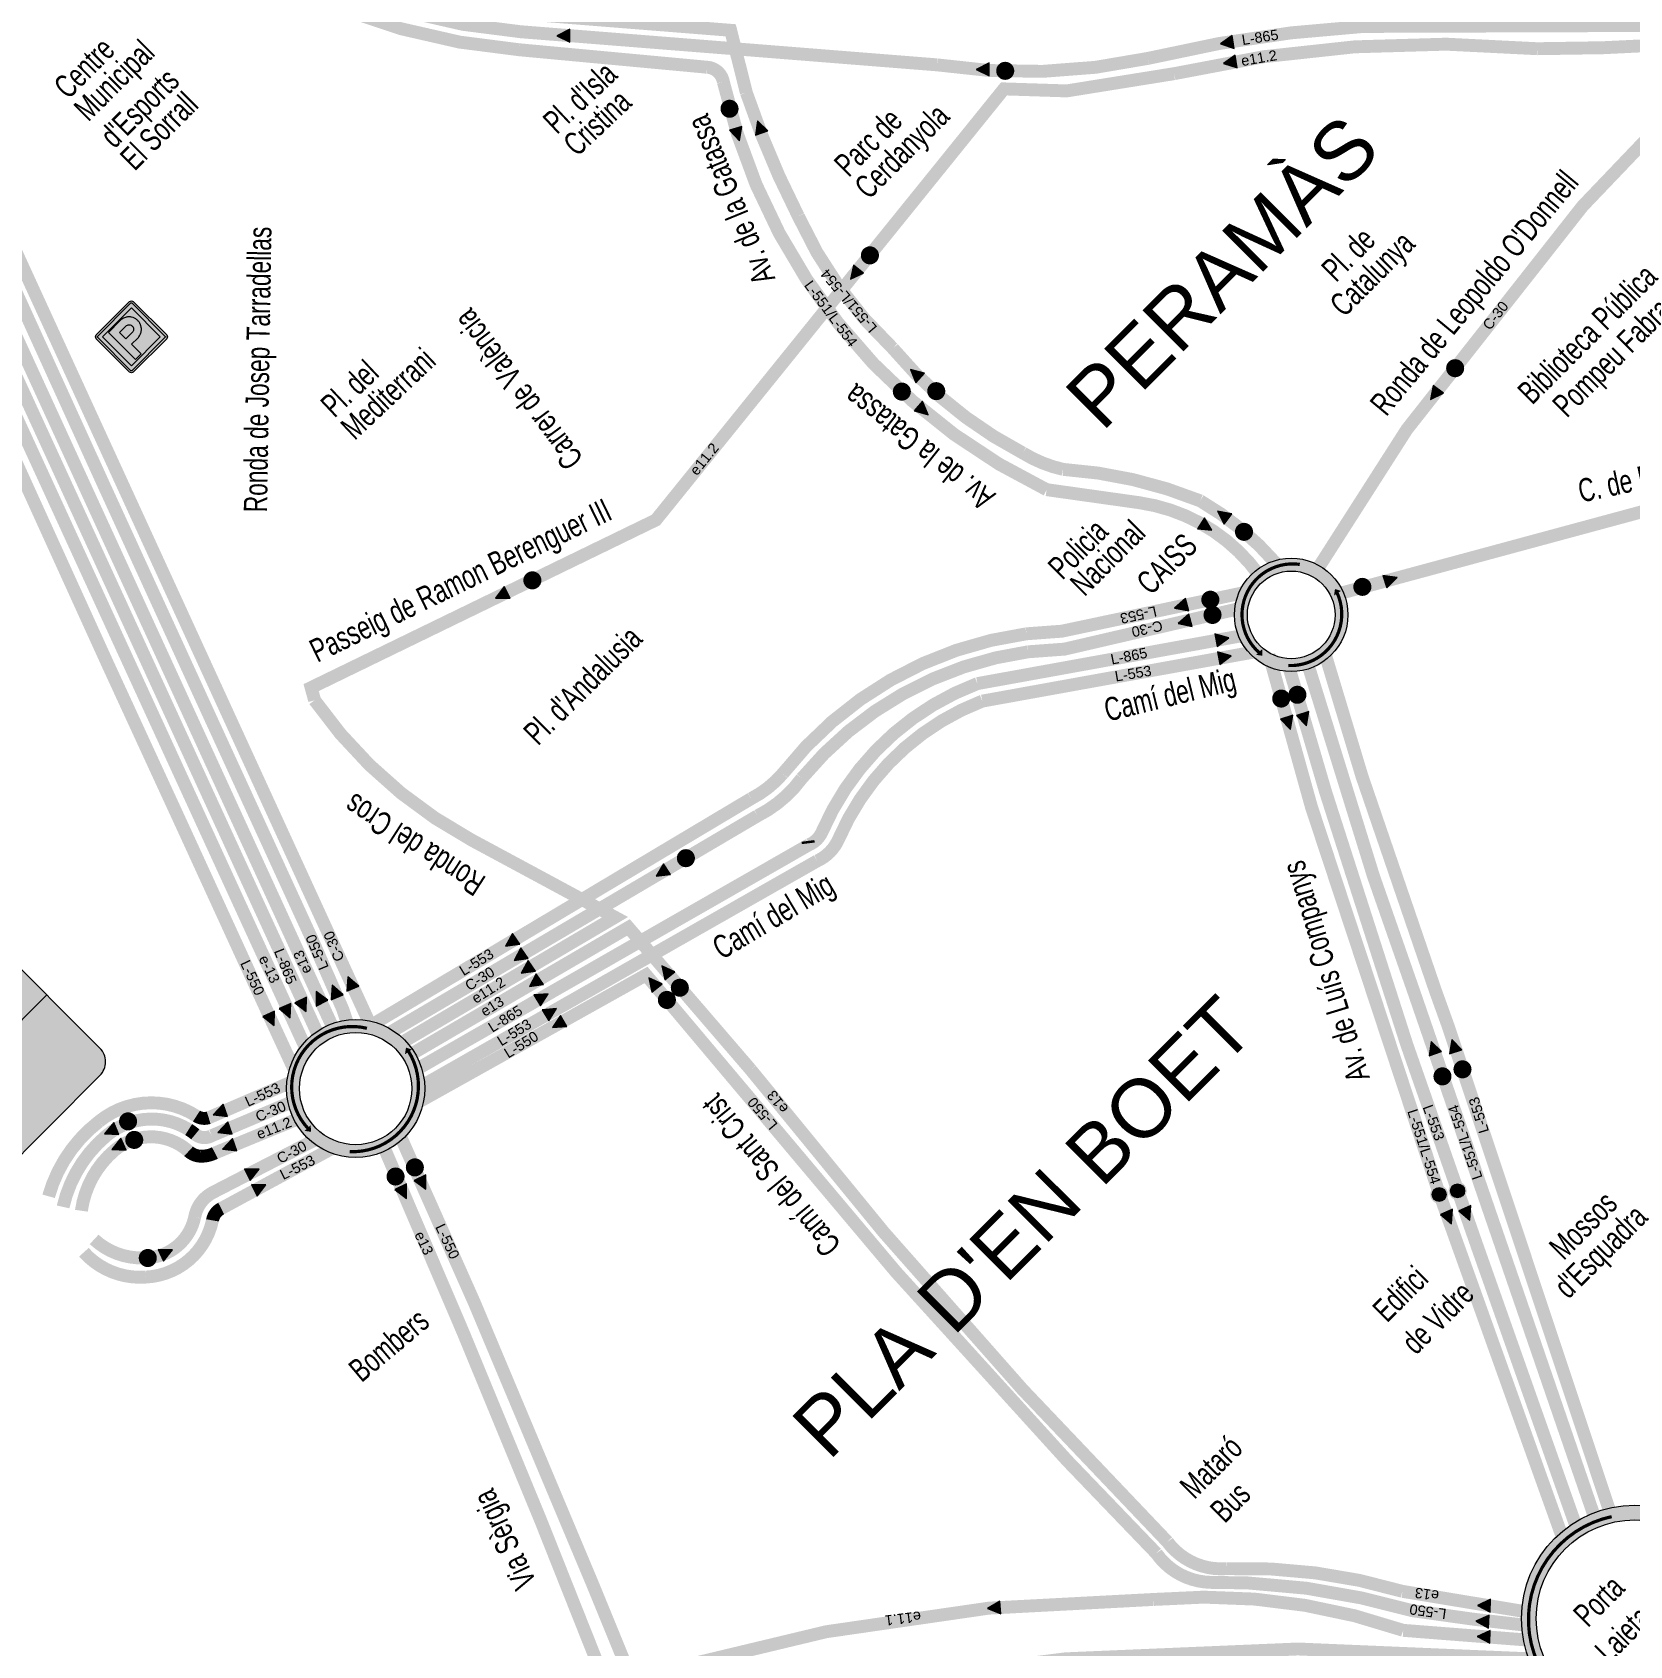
# Model space of a CAD drawing. Extents: x 449796 to 456316, y 4596501 to 4602531.
# Drawn here: x 451654 to 452891, y 4597873 to 4599122 of the extents above; entities that cross this region are included whole.
import ezdxf

# ---------------------------------------------------------------- set-up
doc = ezdxf.new("R2010")
doc.units = 0
doc.linetypes.add('TRAZOSX2', pattern=[38.099999999999994, 25.4, -12.7])
doc.layers.get('0').update_dxf_attribs({"linetype": 'CONTINUOUS', "lineweight": 0})
for name, color, linetype, lineweight in [('CAPA_ROTONDES', 250, 'CONTINUOUS', 0), ('DIRECCIONS-PARADES', 7, 'CONTINUOUS', 0), ('L-550', 33, 'CONTINUOUS', 0), ('L-551', 33, 'CONTINUOUS', 0), ('L-553', 132, 'CONTINUOUS', 0), ('L-APARCAMENTGRATUIT', 7, 'CONTINUOUS', 0), ('L-C30', 14, 'CONTINUOUS', 0), ('L-C5', 205, 'CONTINUOUS', 0), ('L-e11.1', 210, 'CONTINUOUS', 0), ('L-e11.2', 201, 'CONTINUOUS', 0), ('L-e13', 40, 'CONTINUOUS', 0), ('L-N80', 160, 'CONTINUOUS', 0), ('L-N82', 82, 'CONTINUOUS', 0)]:
    doc.layers.add(name, color=color, linetype=linetype, lineweight=lineweight)
doc.styles.add('ARAIALN', font='arial.ttf', dxfattribs={"width": 0.8, "height": 18})
doc.styles.add('ARIAL', font='arial.ttf')

# ---------------------------------------------------------------- blocks, each defined once
blk = doc.blocks.new('PGRATIS')
at = {"layer": 'L-APARCAMENTGRATUIT', "linetype": 'TRAZOSX2'}
h = blk.add_hatch(color=150, dxfattribs=at)
edge = h.paths.add_edge_path()
edge.add_line((-0.00648022722452879, 0.6999097159132361), (-0.00648022722452879, 37.23330255271867))
edge.add_arc((2.023152708541602, 37.23330255225301), 2.029632935766131, 89.99999998685462, 179.9999999868546, ccw=False)
edge.add_line((2.023152709007263, 39.26293548801914), (38.55654554534703, 39.2629354884848))
edge.add_arc((38.55654554534702, 37.23330255318432), 2.029632935300484, 3.979039320256561e-13, 89.9999999999996, ccw=False)
edge.add_line((40.5861784806475, 37.23330255318433), (40.5861784806475, 0.6999097163788974))
edge.add_arc((38.55654554441571, 0.6999097168445585), 2.029632936231792, 269.99999998685456, 359.99999998685456, ccw=False)
edge.add_line((38.55654554395005, -1.329723219387233), (2.023152708075941, -1.329723219387233))
edge.add_arc((2.023152708075941, 0.6999097159132359), 2.029632935300469, 180, 270, ccw=False)
edge = h.paths.add_edge_path(flags=16)
edge.add_line((1.493519772775471, 0.6999097154475749), (1.493519772775471, 37.23330255225301))
edge.add_arc((2.023152708360548, 37.23330255289972), 0.5296329355850764, 89.9999999300382, 180.0000000699617, ccw=False)
edge.add_line((2.023152709007263, 37.7629354884848), (38.55654554488137, 37.76293548801914))
edge.add_arc((38.55654554556804, 37.23330255293967), 0.5296329350794693, 7.684280944886268e-08, 90.00000007428321, ccw=False)
edge.add_line((39.0861784806475, 37.23330255364999), (39.0861784806475, 0.6999097168445587))
edge.add_arc((38.55654554506243, 0.6999097161978434), 0.5296329355850773, -90.00000006996169, 6.996179990892415e-08, ccw=False)
edge.add_line((38.55654554441571, 0.1702767806127667), (2.023152708075941, 0.170276781078428))
edge.add_arc((2.023152707622109, 0.6999097159250651), 0.5296329348466371, 180.000000051655, 270.00000004909566, ccw=False)
at = {"layer": 'L-APARCAMENTGRATUIT', "true_color": 0xffffff}
h = blk.add_hatch(color=7, dxfattribs=at)
h.paths.add_polyline_path([(2.120233344845474, 37.834672014229, 0.414213562315829), (1.590600409079343, 37.30503907753155), (1.590600409079343, 0.7716462416574359, 0.4142135626175279), (2.120233343914151, 0.2420133058913052), (38.65362618211657, 0.2420133058913052, 0.414213562315829), (39.18325911695138, 0.7716462416574359), (39.18325911695138, 37.30503907753155, 0.4142135623600117), (38.65362618165091, 37.83467201283202)])
h.paths.add_polyline_path([(36.18325911602005, 34.83467201329768), (36.18325911741704, 3.242013305425644), (4.590600406285375, 3.242013305891305), (4.590600410010666, 34.834672014229)], flags=16)
at = {"layer": 'L-APARCAMENTGRATUIT', "linetype": 'TRAZOSX2'}
blk.add_hatch(color=150, dxfattribs=at).paths.add_polyline_path([(4.493519770447165, 3.170276780147105), (4.493519773706794, 34.76293548941612), (36.08617847971618, 34.76293548801914), (36.0861784806475, 3.170276780612767)])
at = {"layer": 'L-APARCAMENTGRATUIT', "true_color": 0xffffff}
h = blk.add_hatch(color=7, dxfattribs=at)
edge = h.paths.add_edge_path(flags=16)
edge.add_arc((23.09303511214249, 24.44821724837153), 3.495478944709013, 30.710598151135173, 49.30006166330969, ccw=False)
edge.add_arc((23.09303511674155, 24.44821724390543), 3.49547894303579, 5.592498005211894, 30.710598252573618, ccw=False)
edge.add_arc((23.09303512053186, 24.44821722492906), 3.495478941112812, 3.107550128333969e-07, 5.592498320834977, ccw=False)
edge.add_arc((23.09303511356138, 24.44821725173965), 3.495478948083296, 351.10503339660204, 359.99999987129206, ccw=False)
edge.add_arc((23.09303511606078, 24.44821724297269), 3.495478944258375, 330.2083980795689, 351.10503353224175, ccw=False)
edge.add_arc((23.09303511815585, 24.44821724174538), 3.495478941830409, 308.73550935464465, 330.20839807996526, ccw=False)
edge.add_arc((23.09303511647202, 24.44821724966711), 3.495478949063315, 299.62277495181564, 308.7355092949245, ccw=False)
edge.add_arc((23.09303511437025, 24.44821724468008), 3.495478945766976, 279.67049054077825, 299.6227750221691, ccw=False)
edge.add_arc((23.09303511528511, 24.44821724241064), 3.495478943376106, 270.00000000942987, 279.67049053224423, ccw=False)
edge.add_line((23.0930351158604, 20.95273829903454), (16.21483461372554, 20.9527382995002))
edge.add_line((16.21483461372554, 20.9527382995002), (16.21483461325988, 27.94369618874043))
edge.add_line((16.21483461325988, 27.94369618874043), (23.09303511725739, 27.94369618827477))
edge.add_arc((23.09303511350848, 24.44821724740651), 3.49547894086826, 64.20136734637828, 89.99999993855022, ccw=False)
edge.add_arc((23.0930351231155, 24.4482172361686), 3.495478946805014, 49.300061930104675, 64.20136756832312, ccw=False)
edge = h.paths.add_edge_path()
edge.add_arc((23.09303511710722, 24.4482172463244), 9.584377751537152, 307.6794013689263, 313.641969540805)
edge.add_arc((23.09303511963954, 24.4482172407661), 9.584377745767114, 313.641969552782, 322.5504112076269)
edge.add_arc((23.09303512333605, 24.44821724055997), 9.584377742707161, 322.5504111951682, 329.7964194890153)
edge.add_arc((23.09303510460025, 24.44821725243964), 9.584377764875805, 329.7964194839851, 335.1070477465663)
edge.add_arc((23.09303512106849, 24.4482172361738), 9.584377743090847, 335.1070477933312, 339.2583468625966)
edge.add_arc((23.09303510996524, 24.44821724656608), 9.584377757154936, 339.2583468280049, 348.2268578320071)
edge.add_arc((23.09303511895576, 24.44821724307175), 9.584377747640575, 348.2268578414908, 353.6510211696458)
edge.add_arc((23.09303512829963, 24.44821723429826), 9.58437773738381, 353.6510212155954, 360.0000000517573)
edge.add_arc((23.09303511013315, 24.44821725958996), 9.584377755550285, 359.9999999005625, 365.6672539570627)
edge.add_arc((23.09303511845348, 24.44821723264636), 9.584377749931338, 5.667254122257053, 12.19323909610249)
edge.add_arc((23.09303510508656, 24.4482172519401), 9.58437775892169, 12.1932389664884, 19.52774573529018)
edge.add_arc((23.09303512145656, 24.44821724063564), 9.584377747271958, 19.52774583169268, 32.6836364919744)
edge.add_arc((23.09303511038049, 24.44821724460394), 9.584377754451419, 32.68363643625275, 38.02982570756965)
edge.add_arc((23.09303511883956, 24.44821724655113), 9.584377746588684, 38.02982572955453, 48.46556827001252)
edge.add_arc((23.09303511290946, 24.44821724248799), 9.584377753562247, 48.46556825958163, 55.56246218280755)
edge.add_arc((23.09303511529354, 24.44821725105571), 9.584377745147865, 55.56246216559763, 61.6545773764408)
edge.add_arc((23.09303512099978, 24.44821723883688), 9.584377753192435, 61.65457744114354, 71.82929010905487)
edge.add_arc((23.09303511762981, 24.44821724213802), 9.584377751106835, 71.82929008375953, 90.00000001057757)
edge.add_line((23.0930351158604, 34.03259499324486), (10.12593580735847, 34.03259499464184))
edge.add_line((10.12593580735847, 34.03259499464184), (10.12593580782413, 4.445057092234492))
edge.add_line((10.12593580782413, 4.445057092234492), (16.21483461279422, 4.44505709130317))
edge.add_line((16.21483461279422, 4.44505709130317), (16.2148346141912, 14.86383949453011))
edge.add_line((16.2148346141912, 14.86383949453011), (23.09303511679173, 14.86383949406445))
edge.add_arc((23.09303511878978, 24.44821724343735), 9.584377749372901, 269.9999999880555, 286.2427577319236)
edge.add_arc((23.09303510810085, 24.44821724601485), 9.584377754837298, 286.2427577889621, 293.5077133716164)
edge.add_arc((23.093035129205, 24.44821723513819), 9.584377736445466, 293.5077132818607, 301.4631848411248)
edge.add_arc((23.09303510468902, 24.44821725192354), 9.584377763559093, 301.4631849137604, 307.6794014072207)
at = {"layer": 'L-APARCAMENTGRATUIT', "color": 0}
for points in [[(-0.00648022722452879, 0.6999097159132361), (-0.00648022722452879, 37.23330255271867, -0.4142135623730951), (2.023152709007263, 39.26293548801914), (38.55654554534703, 39.2629354884848, -0.4142135623730914), (40.5861784806475, 37.23330255318433), (40.5861784806475, 0.6999097163788974, -0.4142135623730951), (38.55654554395005, -1.329723219387233), (2.023152708075941, -1.329723219387233, -0.4142135623730951)], [(1.493519772775471, 0.6999097154475749), (1.493519772775471, 37.23330255225301, -0.4142135630883774), (2.023152709007263, 37.7629354884848), (38.55654554488137, 37.76293548801914, -0.4142135623600119), (39.0861784806475, 37.23330255364999), (39.0861784806475, 0.6999097168445587, -0.4142135630883774), (38.55654554441571, 0.1702767806127667), (2.023152708075941, 0.170276781078428, -0.4142135623600119)], [(28.95141456415877, 16.86272536125034, 0.02602248311145887), (29.70769169135019, 17.5123239881359, 0.03888999791041988), (30.70196379814297, 18.62031014310196, 0.03162721462831902), (31.37627000175416, 19.62656641704962, 0.02317613535370475), (31.7869838969782, 20.41392034525052, 0.01811544050142973), (32.05621879687533, 21.05386381968856, 0.03915249898412983), (32.47578765684739, 22.49264785740525, 0.02367179735328028), (32.61862983461469, 23.38833889039233, 0.02770973505865705), (32.67741286568344, 24.44821724295616, 0.02473310215467502), (32.63056606892496, 25.39468446513638, 0.02848267975050407), (32.4611972020939, 26.472528480459, 0.03201375306681049), (32.12611689744517, 27.6519229747355, 0.05746653618032754), (31.15987078892067, 29.62378089269623, 0.02333138342901755), (30.64255515811965, 30.3528801468201, 0.04556601323169925), (29.4481485793367, 31.62267399905249, 0.03097594293896027), (28.51307225367054, 32.35286741284654, 0.02658812985745408), (27.6435642526485, 32.88343991152942, 0.04442474951268622), (26.08191607380286, 33.55463736783713, 0.07945122712176132), (23.0930351158604, 34.03259499324486), (10.12593580735847, 34.03259499464184), (10.12593580782413, 4.445057092234492), (16.21483461279422, 4.44505709130317), (16.2148346141912, 14.86383949453011), (23.09303511679173, 14.86383949406445, 0.07099130104744687), (25.77385899284855, 15.24639784730971, 0.03170997068474567), (26.91598004801199, 15.65928164869547, 0.03472624190241036), (28.09560680668801, 16.27297575818375, 0.02713001450662415)], [(25.37242850055918, 27.0982623109594, -0.0812901872598679), (26.09830047097057, 26.23336519068107, -0.1100393314031237), (26.5718761687167, 24.78886071778834, -0.02440672045392688), (26.58851406164467, 24.44821724388748, -0.0388311125539456), (26.54647552035749, 23.90773373376578, -0.09143228955566976), (26.12654557731003, 22.71149984188378, -0.09396827701254386), (25.28024791553617, 21.72159420000389, -0.03978277228238483), (24.82080649258569, 21.40960257267579, -0.08727887551351807), (23.68021155148745, 21.00240864697844, -0.0422205352493504), (23.0930351158604, 20.95273829903454), (16.21483461372554, 20.9527382995002), (16.21483461325988, 27.94369618874043), (23.09303511725739, 27.94369618827477, -0.1130456603012297), (24.61430115206167, 27.59529885835946, -0.06511098961746435)]]:
    blk.add_lwpolyline(points, format="xyb", close=True, dxfattribs=at)
blk.add_lwpolyline([(4.493519770447165, 3.170276780147105), (4.493519773706794, 34.76293548941612), (36.08617847971618, 34.76293548801914), (36.0861784806475, 3.170276780612767)], close=True, dxfattribs=at)
blk = doc.blocks.new('PARADA')
h = blk.add_hatch(color=7)
edge = h.paths.add_edge_path(flags=17)
edge.add_arc((-2.132824391773164, -1.323378832770869), 2.160570378535688, 0, 360)
edge = h.paths.add_edge_path()
edge.add_arc((-2.132824391773164, -1.323378832770869), 3.240855567803532, 0, 360)
blk.add_hatch(color=0).paths.add_polyline_path([(-0.3602577005652426, 0.4557032827148509, 1), (-3.895791606497979, -3.079830623217887, 1)])
at = {"color": 0}
blk.add_circle((-2.128024653531611, -1.312063670251518), 2.5, dxfattribs=at)
blk = doc.blocks.new('DIRECCIO')
at = {"layer": 'DIRECCIONS-PARADES', "linetype": 'TRAZOSX2', "extrusion": (-1.222571446028071e-16, 7.056756462613449e-18, -1)}
blk.add_hatch(color=0, dxfattribs=at).paths.add_polyline_path([(-0.576246926560998, 9.983383170794696), (-4.656612607067292e-10, 2.328306365148768e-09), (9.69525970425457, 5.567938512656838)])
at = {"layer": 'DIRECCIONS-PARADES', "color": 0, "linetype": 'TRAZOSX2', "extrusion": (-1.222571446028071e-16, 7.056756462613449e-18, -1)}
for p, q in [((0.576246926560998, 9.983383170794696), (-9.695259704254568, 5.567938512656838)), ((-9.695259704254568, 5.567938512656838), (4.656612873077393e-10, 2.328306436538696e-09))]:
    blk.add_line(p, q, dxfattribs=at)
at = {"layer": 'DIRECCIONS-PARADES', "linetype": 'TRAZOSX2', "extrusion": (-1.222571446028071e-16, 7.056756462613449e-18, -1)}
blk.add_line((4.656612873077393e-10, 2.328306436538696e-09), (0.576246926560998, 9.983383170794696), dxfattribs=at)

msp = doc.modelspace()

# ---------------------------------------------------------------- hatches: boundary and pattern name
h = msp.add_hatch(color=256)
h.paths.add_polyline_path([(452672.928893455, 4598670.758488293, 1), (452585.0917869938, 4598670.758488293, 0.3921913063069994), (452625.6858305057, 4598626.965943802), (452653.6238883861, 4598634.385248614, 0.248929601990123)])
h.paths.add_polyline_path([(452595.0917869938, 4598670.758488293, -1), (452662.928893455, 4598670.758488293, -1)], flags=17)
at = {"layer": 'CAPA_ROTONDES'}
h = msp.add_hatch(color=256, dxfattribs=at)
h.paths.add_polyline_path([(452672.928893455, 4598670.758488293, 1), (452585.0917869938, 4598670.758488293, 1)])
h.paths.add_polyline_path([(452595.0917869938, 4598670.758488293, -1), (452662.928893455, 4598670.758488293, -1)], flags=16)
h.paths.add_polyline_path([(452592.529713373, 4598689.002541685), (452625.694463441, 4598719.064602008), (452616.10018887, 4598729.649096711), (452582.9354388019, 4598699.587036388)], flags=9)
at = {"layer": 'CAPA_ROTONDES', "linetype": 'TRAZOSX2', "true_color": 0xffffff}
for points in [[(452662.1780001991, 4598685.75131617), (452665.1055395014, 4598687.593210314, 0.0003163895837371341), (452665.0569578889, 4598687.670318499), (452667.5469532737, 4598689.34361554), (452662.9205548889, 4598690.793600827)], [(452606.6005117875, 4598644.22877655), (452604.0021962291, 4598641.945836195, 0.0003163895837371341), (452604.0623936541, 4598641.877410211), (452601.8693398107, 4598639.830335507), (452606.6671629897, 4598639.132544643)], [(451942.8659604962, 4598330.642262612), (451945.7934997985, 4598332.484156757, 0.0003163895837371341), (451945.744918186, 4598332.561264941), (451948.2349135708, 4598334.234561983), (451943.608515186, 4598335.68454727)], [(451869.9221712032, 4598275.648832244), (451867.3238556448, 4598273.365891889, 0.0003163895837371341), (451867.3840530699, 4598273.297465905), (451865.1909992264, 4598271.250391201), (451869.9888224055, 4598270.552600337)]]:
    msp.add_hatch(color=7, dxfattribs=at).paths.add_polyline_path(points)
at = {"layer": 'CAPA_ROTONDES'}
h = msp.add_hatch(color=256, dxfattribs=at)
h.paths.add_polyline_path([(451942.4538732509, 4598341.786457958, 1), (451866.8507903705, 4598266.183375077, 1)])
h.paths.add_polyline_path([(451935.3828054389, 4598334.715390146, -1), (451873.9218581824, 4598273.254442889, -1)], flags=16)
h = msp.add_hatch(color=256, dxfattribs=at)
h.paths.add_polyline_path([(452957.0927409076, 4597955.699843294, 1), (452832.9647431166, 4597831.571845503, 1)])
h.paths.add_polyline_path([(452949.0201624713, 4597947.627264858, -1), (452841.0373215524, 4597839.644423939, -1)], flags=16)
at = {"layer": 'L-N80'}
msp.add_hatch(color=250, dxfattribs=at).paths.add_polyline_path([(451356.1670068435, 4598170.552400216), (451407.8943120419, 4598118.825094915), (451665.5420755877, 4598376.472858462), (451624.4213721046, 4598417.593561988, 0.4142135625019542), (451603.2081686644, 4598417.593561995)])
at = {"layer": 'L-N82'}
msp.add_hatch(color=250, dxfattribs=at).paths.add_polyline_path([(451407.8943120419, 4598118.825094915), (451459.6216171575, 4598067.097789697), (451706.6627790138, 4598314.138951557, 0.4142135622178612), (451706.6627790193, 4598335.352154987), (451665.5420755877, 4598376.472858462)])

# ---------------------------------------------------------------- linework, layer by layer
for p, q in [((451624.421372099, 4598417.593561993), (451706.6627790105, 4598335.352154995)), ((451410.5979214878, 4598018.074094027), (451706.6627790137, 4598314.138951557))]:
    msp.add_line(p, q)
at = {"color": 254}
msp.add_line((451348.2640146484, 4598059.194797521), (451665.5420756132, 4598376.472858487), dxfattribs=at)
for centre, radius in [((452629.0103402244, 4598670.758488293), 43.91855323058481), ((452629.0103402244, 4598670.758488293), 33.91855323058481), ((451904.6523318109, 4598303.984916518), 53.45945258324615), ((451904.6523318109, 4598303.984916518), 43.45945258324615), ((452895.0287420119, 4597893.635844398), 87.77174897322558), ((452895.0287420119, 4597893.635844398), 76.35539906567313)]:
    msp.add_circle(centre, radius)
msp.add_arc((451696.056177296, 4598324.745553275), 15, 314.9999999999591, 45.00000001763497)
at = {"layer": 'CAPA_ROTONDES', "color": 7, "true_color": 0xffffff, "const_width": 2.5}
for points in [[(452604.4593147086, 4598641.27306903, -0.7473741970839217), (452635.660475719, 4598709.877219416, -1.50760659226491)], [(452626.7508002257, 4598631.52727731, 0.5617902490605028), (452664.454151764, 4598688.030332496, -1.50760659226491)], [(451867.9994757026, 4598272.86862014, -0.7508477880382014), (451913.4016545929, 4598350.644957855, -1.50760659226491)], [(451900.097374368, 4598255.172784132, 0.6049355819692277), (451945.4995532583, 4598332.949121847, -1.50760659226491)], [(452819.8209730217, 4597859.615399477, -0.4773600447989979), (452877.1321613877, 4597972.56650133, -1.50760659226491)]]:
    msp.add_lwpolyline(points, format="xyb", dxfattribs=at)
at = {"layer": 'L-550', "const_width": 10}
for points in [[(451898.5785085657, 4598353.669986678), (451894.6600130061, 4598365.429063329), (451869.9108558272, 4598421.761332892), (451780.5944934788, 4598616.368287233), (451709.9575701228, 4598770.618799022), (451625.929082389, 4598955.169508216), (451585.7473458278, 4599043.476561136), (451534.9002245695, 4599157.397827606), (451512.1762401846, 4599210.542909779), (451486.6242520071, 4599280.191104068), (451474.4875233269, 4599317.251795107), (451444.3911406316, 4599434.630464791), (451422.6026322765, 4599533.368968507), (451398.1435713437, 4599614.377645497), (451371.1285417408, 4599665.843085462), (451318.4899277273, 4599747.417944474), (451300.095215484, 4599776.142604373), (451282.5705765872, 4599797.233471836)], [(451232.1774882288, 4599753.107351962), (451268.4000074624, 4599707.608412318), (451324.9492927014, 4599624.463249095), (451357.0633984623, 4599553.738457753), (451366.9652080592, 4599521.29888268), (451400.54314937, 4599368.773573002), (451430.5733070294, 4599263.140083469), (451473.791020853, 4599154.589056755), (451586.6676233958, 4598906.194544314), (451639.749314503, 4598793.163395504), (451712.1301757109, 4598633.887807075), (451773.3226714795, 4598501.019739199), (451838.4224875793, 4598358.901252903), (451858.6855098302, 4598315.113268793)], [(451939.0264706532, 4598267.67283669), (451996.7728511868, 4598137.777227098), (452088.5109285263, 4597919.339606469), (452143.5376691446, 4597784.896138981), (452195.8833130184, 4597796.174004015), (452399.1672985419, 4597827.231470978), (452492.2138195676, 4597836.758810246), (452615.5658446266, 4597838.756271479), (452717.0828951469, 4597840.500109481), (452836.7712290459, 4597835.891382831)]]:
    msp.add_lwpolyline(points, dxfattribs=at)
msp.add_lwpolyline([(452811.6027934416, 4597888.357977948), (452771.0610012624, 4597893.010154339), (452722.9862431828, 4597899.716003366), (452683.5637566457, 4597909.571891782), (452640.8228638987, 4597917.125765131), (452595.116180761, 4597921.250552768), (452567.0003102177, 4597921.653136139, -0.2415239360627808), (452524.5494213174, 4597944.202701528), (452455.5337346122, 4598015.984903065), (452323.0129954314, 4598161.993862659), (452129.4747204825, 4598391.978778726), (451952.2590489353, 4598292.946095042)], format="xyb", dxfattribs=at)
at = {"layer": 'L-551'}
for points in [[(452617.0265917818, 4598710.893034531, 10, 10, 0.08318141118776197), (452558.5722216796, 4598759.068529762, 10, 10, 0.08041939561646996), (452452.3334789877, 4598783.436554179, 10, 10, -0.08255314001553904), (452421.2827266888, 4598796.078321829, 10, 10, -0.0996239306915194), (452320.5383508077, 4598877.139619375, 10, 10, -0.09767752917831915), (452247.3883109572, 4598979.433851318, 10, 10, -0.03786692036375301), (452207.1785891147, 4599075.044801179, 10, 10, 0), (452194.9844117993, 4599123.386128818, 10, 10, 0), (452033.4311297601, 4599136.243381871, 10, 10, -0.1449783321793651), (451793.6193789274, 4599228.522796712, 10, 10, 0), (451560.3653393296, 4599481.193631393, 10, 10, -0.2192599792989929), (451514.5692866579, 4599622.325190231, 10, 10, 0.1869314294347186), (451468.6377986183, 4599841.46389416, 10, 10, 0.1015765119962542), (451359.7926602443, 4599947.428818441, 0, 0, 0)], [(451342.3113543907, 4599925.649282118, 10, 10, -0.09432348671565027), (451445.652822606, 4599826.215903089, 10, 10, -0.1849456821409365), (451486.801412437, 4599625.935268003, 10, 10, 0.2196662351480999), (451539.7916311289, 4599462.200934616, 10, 10, 0), (451774.6399684073, 4599207.803087933, 10, 10, 0.1462654744814959), (452031.2107197775, 4599108.33156037, 10, 10, 0), (452176.2718409935, 4599094.84382427, 10, 10, -0.3559097069760314), (452189.3870465301, 4599083.295191141, 10, 10, 0.2300154729860353), (452439.6269192318, 4598767.729023639, 10, 10, 0), (452511.353802789, 4598757.625546174, 10, 10, -0.2046608586299904), (452604.4763486283, 4598701.11343722, 0, 0, 0)], [(451342.3113543902, 4599925.649282118, 10, 10, -0.09432348671565027), (451445.6528226056, 4599826.215903089, 10, 10, -0.1849456821409365), (451486.8014124365, 4599625.935268003, 10, 10, 0.2196662351480999), (451539.7916311284, 4599462.200934616, 10, 10, 0), (451774.6399684068, 4599207.803087933, 10, 10, 0.1462654744814959), (452031.210719777, 4599108.33156037, 10, 10, 0), (452176.2718409931, 4599094.84382427, 10, 10, -0.3559097069760314), (452189.3870465297, 4599083.295191141, 10, 10, 0.2300154729860353), (452439.6269192314, 4598767.729023639, 10, 10, 0), (452511.3538027885, 4598757.625546174, 10, 10, -0.2046608586299904), (452604.4763486278, 4598701.11343722, 0, 0, 0)]]:
    msp.add_lwpolyline(points, format="xyseb", dxfattribs=at)
at = {"layer": 'L-551', "const_width": 10}
for points in [[(452611.8589999999, 4598639.767999999), (452644.6723358775, 4598522.062165034), (452742.0330976504, 4598227.356725518), (452839.0780655427, 4597956.326653725)], [(452864.320015359, 4597970.928839501), (452724.7692670757, 4598376.632710509), (452692.6766241919, 4598468.544841308), (452641.7368462051, 4598633.026295935)]]:
    msp.add_lwpolyline(points, dxfattribs=at)
at = {"layer": 'L-553', "const_width": 10}
for points in [[(452594.6376295865, 4598688.464222244), (452451.4078242405, 4598658.13731889), (452423.9562909836, 4598656.109598905, 0.1957040271987216), (452235.237797275, 4598547.721252819, -0.09742339348642506), (452210.7319864976, 4598528.428389629), (451914.5765288279, 4598351.744375472)], [(452600.5158772268, 4598642.070569633), (452389.7828979355, 4598603.996115296, 0.2019999455466774), (452278.6162709752, 4598497.2153089, -0.1840583467596496), (452261.9962064329, 4598480.266539371), (451955.0996127133, 4598305.642905505)], [(451857.0415628497, 4598309.995119565), (451790.8625230885, 4598281.440402604, -0.2267667773867462), (451781.394769636, 4598282.702525415, 0.3260153188096956), (451705.8353566997, 4598278.421661988, 0.3042182816319462)], [(451889.091788284, 4598259.111870389), (451800.5727077633, 4598211.13388721, 0.2333065932094755), (451793.7947042224, 4598201.964811714, -0.3424950709319818), (451741.9510856469, 4598158.022449713, -0.3625154885249343)]]:
    msp.add_lwpolyline(points, format="xyb", dxfattribs=at)
for points in [[(452875.6858219535, 4597976.658555602), (452750.900337935, 4598351.303742878), (452740.7578662434, 4598379.525824742), (452683.7825198858, 4598545.861013394), (452655.5280188185, 4598639.602063019)], [(452626.7977152164, 4598631.880920366), (452655.7142628415, 4598533.468278704), (452718.4610056346, 4598338.22835225), (452772.7214812653, 4598182.713682313), (452850.2274389735, 4597963.149704344)]]:
    msp.add_lwpolyline(points, dxfattribs=at)
at = {"layer": 'L-553', "linetype": 'TRAZOSX2', "ltscale": 0.4, "const_width": 10}
for points in [[(451705.8353566995, 4598278.421661987, 0.1615637091621873), (451666.9125794678, 4598220.591190273, 3.084235501743195)], [(451741.9510856464, 4598158.022449713, -0.2306481121552826), (451694.2031139799, 4598177.245685443, 43.60415906177761)]]:
    msp.add_lwpolyline(points, format="xyb", dxfattribs=at)
at = {"layer": 'L-C30', "const_width": 10}
for points in [[(451915.9462916455, 4598353.464615154), (451616.1823226719, 4599007.31547411, 0.005154190888475494), (451533.3931906011, 4599194.011133275, -0.04358836475624573), (451492.1038422035, 4599310.521124122, -0.04358836475624573)], [(451857.882895811, 4598294.767232217), (451793.2289790038, 4598267.51965109, -0.3106887148237768), (451780.4991744871, 4598268.554244627, 0.03241115855518181), (451775.3645205009, 4598272.273790036, 0.3245479535523182), (451711.8631717868, 4598267.654661567, 0.3245479535523182)], [(451876.5108791727, 4598266.01443835), (451794.1598340729, 4598223.578767725, 0.2333065932063177), (451780.0162935634, 4598204.445819517, -0.3608227957758988), (451740.4832912882, 4598172.893039055, -0.3745844253625735)]]:
    msp.add_lwpolyline(points, format="xyb", dxfattribs=at)
msp.add_lwpolyline([(452970.7651038293, 4599099.903177749), (452939.9186202262, 4599076.499296623), (452854.6506611402, 4598987.271438787), (452718.5304145974, 4598814.333605326), (452650.2297752195, 4598707.554771798)], dxfattribs=at)
at = {"layer": 'L-C30'}
msp.add_lwpolyline([(452589.9024167189, 4598675.892704008, 10, 10, 0), (452453.5178119908, 4598644.255033311, 10, 10, 0), (452425.3263238643, 4598642.172656223, 10, 10, 0.1881372008959107), (452250.0879563789, 4598544.218919277, 10, 10, -0.1188176222195039), (452215.7602042898, 4598515.141313523, 10, 10, 0), (451927.1402061335, 4598345.043211848, 0, 0, 0)], format="xyseb", dxfattribs=at)
at = {"layer": 'L-C30', "linetype": 'TRAZOSX2', "ltscale": 0.4, "const_width": 10}
for points in [[(451711.8631717868, 4598267.654661567, 0.1644456330701654), (451678.1124047511, 4598212.379056733, 3.084235501743195)], [(451740.4832912884, 4598172.893039055, -0.1980989620739716), (451702.1696313266, 4598187.19152036, -1.208685667361061)]]:
    msp.add_lwpolyline(points, format="xyb", dxfattribs=at)
at = {"layer": 'L-C5', "const_width": 10}
for points in [[(452968.8271875812, 4599127.305398409), (452684.9720491533, 4599126.376729352, 0.04412229280890498), (452517.9019178177, 4599101.605204795, -0.09218191772764975), (452354.6853559013, 4599096.64309671), (452032.320924769, 4599122.28747112, -0.145636363628727), (451784.1357048945, 4599218.156409037), (451550.0784852295, 4599471.697283004, -0.2192599792997278), (451500.6665038328, 4599623.972196518, 0.1849660925524748), (451457.2692634155, 4599834.036865171, 0.09366086211531144), (451351.1157207183, 4599936.618429265, 0.09366086211531144)], [(451876.191095206, 4598344.369718537), (451527.692166787, 4599103.958574703, -0.0636971146262104), (451405.2429628309, 4599474.866040733, 0.104020833531433), (451336.2452764562, 4599662.396509618, -0.005010280815852269), (451257.5754218409, 4599773.478282699, 1.4865788003973)], [(452591.2155696109, 4598654.71477839), (452386.0276166424, 4598617.546206381, 0.2036090268310727), (452265.7741937168, 4598502.790466614, -0.190868845775523), (452255.654845111, 4598492.767910479), (451953.3396621212, 4598319.772522589)]]:
    msp.add_lwpolyline(points, format="xyb", dxfattribs=at)
at = {"layer": 'L-C5'}
msp.add_lwpolyline([(452667.0869051717, 4598687.465061642, 10, 10, 0), (453107.2935577447, 4598806.511264247, 10, 10, 0), (453089.8310211825, 4598896.453410146, 10, 10, 0), (453056.0634891407, 4599090.331463416, 10, 10, 0)], format="xyseb", dxfattribs=at)
at = {"layer": 'L-C5', "const_width": 10}
msp.add_lwpolyline([(452254.8809199748, 4598495.769060176), (452255.1225911045, 4598493.881212712)], dxfattribs=at)
at = {"layer": 'L-e11.1', "const_width": 10}
for points in [[(452813.767924384, 4597876.853018698), (452715.7587885607, 4597884.511186821, 0.105922216081896), (452522.0006061367, 4597908.40956182, 0.06853718841446421), (452145.2724518438, 4597853.793720324, -0.01074063642128536), (451946.1813592671, 4597793.98317397), (451804.0428550716, 4597766.344406)], [(452814.4125307197, 4597862.437171514, 0.08493980988300132), (452098.7446106098, 4597801.684011473), (451820.9539935444, 4597737.388156399)]]:
    msp.add_lwpolyline(points, format="xyb", dxfattribs=at)
at = {"layer": 'L-e11.2', "const_width": 10}
for points in [[(451939.6849114271, 4598339.142205451), (452105.4217005057, 4598436.647626599), (451994.3491726156, 4598496.48586305, -0.1171660224491297), (451872.8990708179, 4598604.610456727), (451870.1968062189, 4598614.456169203), (452137.0705570321, 4598744.211914709), (452406.6280949837, 4599078.019968885), (452455.216693988, 4599076.462542646), (452538.2907842735, 4599089.80233325, -0.07908781925558314), (452819.5931289716, 4599109.127137483, 0.02444795909581655), (452971.887901902, 4599116.397951148, 3.735288270084364)], [(451863.5085978121, 4598281.996401592), (451795.7066052866, 4598254.120083259, -0.1253063161261285), (451784.6951464459, 4598251.660661213, -0.1817029754945922), (451775.3499538898, 4598255.425340988, 0.3758303004587625), (451718.1774100484, 4598256.362626716, 0.4040773419878623)]]:
    msp.add_lwpolyline(points, format="xyb", dxfattribs=at)
at = {"layer": 'L-e11.2', "linetype": 'TRAZOSX2', "ltscale": 0.4, "const_width": 10}
msp.add_lwpolyline([(451718.1774100487, 4598256.362626716, 0.1848091280133494), (451692.3003621595, 4598209.394901039, 3.084235501743195)], format="xyb", dxfattribs=at)
at = {"layer": 'L-e13', "const_width": 10}
for points in [[(451889.6304460984, 4598345.525860618), (451539.4646281637, 4599109.474001455, -0.06370031234508691), (451418.0209619513, 4599477.25975233, 0.08143990406956379), (451353.8663321559, 4599665.693824069, 0.03194065563640201), (451271.6435200947, 4599783.225370886, 0.06166994032070666)], [(451865.8583306641, 4598335.564461049), (451515.9195335336, 4599098.443522574, -0.0636940851910523), (451392.464754656, 4599472.473430975, 0.1040833763441249), (451336.9580224776, 4599631.558504505, 0.03725956546095826), (451248.6995610064, 4599756.4934064, 0.06126770374431121)], [(452813.3108487709, 4597898.466367345), (452715.1596595128, 4597914.71247772, 0.08081352794146693), (452578.8186416032, 4597932.279266213, -0.2575812359710566), (452533.187279979, 4597953.041897479, -0.02792836920048419), (452210.5195071893, 4598318.623232216, -19.1847506231398)], [(452332.3957720478, 4597424.124877673), (452285.6528522829, 4597485.310991673), (452230.9822959669, 4597567.056499281), (452134.6211254231, 4597761.51756468), (452107.0298989594, 4597820.888840079, 0.009784247989513304), (451925.3881633379, 4598261.276519182)]]:
    msp.add_lwpolyline(points, format="xyb", dxfattribs=at)
msp.add_lwpolyline([(452210.5195071893, 4598318.623232216), (452115.8453625925, 4598428.740951322), (451945.7853893223, 4598329.486341036)], dxfattribs=at)

# ---------------------------------------------------------------- block references
at = {"layer": 'L-550', "color": 7, "true_color": 0xffffff}
for p, rotation in [((452134.0559863269, 4598378.750075008), 311.9170673374966), ((451885.6290984917, 4598372.80193694), 295.5978466155602), ((451841.8796089767, 4598364.013492131), 118.2076342402398), ((452068.2597480796, 4598352.034494945), 34.15008791817367), ((451959.0254923799, 4598237.189427515), 119.1572394478007), ((452781.8955484002, 4597886.32827615), 1.71653945363058)]:
    msp.add_blockref('DIRECCIO', p, dxfattribs=dict(at, rotation=rotation))
at = {"layer": 'L-550', "color": 7, "true_color": 0xffffff, "xscale": 2.16, "yscale": 2.16, "zscale": 2.16, "rotation": 45.00000000000001}
for p in [(452146.8697040741, 4598377.892474392), (451951.7302497312, 4598248.24144845)]:
    msp.add_blockref('PARADA', p, dxfattribs=at)
at = {"layer": 'L-551', "color": 7, "linetype": 'TRAZOSX2', "true_color": 0xffffff, "xscale": 2.16, "yscale": 2.16, "zscale": 2.16}
for p, rotation in [((452195.3789474302, 4599067.922595123), 45.00000000000001), ((452195.3789474302, 4599067.922595123), 45.00000000000001), ((452328.7769511339, 4598848.911147618), 45.00000000000001), ((452355.4178020145, 4598849.279361798), 45.00000000000001), ((452593.709718488, 4598740.337340185), 45.00000000000001), ((452622.5152064004, 4598611.252339284), 45.00000000000001), ((452746.6208315215, 4598226.489429603), 24.52692298269943)]:
    msp.add_blockref('PARADA', p, dxfattribs=dict(at, rotation=rotation))
at = {"layer": 'L-551', "color": 7, "linetype": 'TRAZOSX2', "true_color": 0xffffff}
for p, rotation in [((452214.2813866581, 4599042.275792168), 291.9021469143913), ((452203.6868301693, 4599048.831012365), 110.0491183925442), ((452203.6868301693, 4599048.831012365), 110.0491183925442), ((452338.3952813864, 4598850.417856963), 321.8928014475031), ((452343.6607123668, 4598836.147508589), 141.8928014475031), ((452576.9913534521, 4598741.044174002), 326.4015817538499), ((452561.8362306778, 4598745.814270537), 151.2128648566068), ((452630.1685904192, 4598592.989980548), 110.7297165770463), ((452753.7725838542, 4598210.509929902), 116.6636500938642)]:
    msp.add_blockref('DIRECCIO', p, dxfattribs=dict(at, rotation=rotation))
at = {"layer": 'L-551', "color": 7, "true_color": 0xffffff, "rotation": 291.6084316757762}
msp.add_blockref('DIRECCIO', (452735.8621840661, 4598329.451326449), dxfattribs=at)
at = {"layer": 'L-551', "color": 7, "true_color": 0xffffff, "xscale": 2.16, "yscale": 2.16, "zscale": 2.16, "rotation": 45.00000000000001}
msp.add_blockref('PARADA', (452747.3676680335, 4598318.727318611), dxfattribs=at)
at = {"layer": 'L-553', "color": 7, "linetype": 'TRAZOSX2', "true_color": 0xffffff, "xscale": 2.16, "yscale": 2.16, "zscale": 2.16}
for p, rotation in [((452567.6374684017, 4598687.785723858), 45.00000000000001), ((452635.0560140925, 4598614.17525345), 45.00000000000001), ((452760.8394916658, 4598229.334988497), 24.52692298269943)]:
    msp.add_blockref('PARADA', p, dxfattribs=dict(at, rotation=rotation))
at = {"layer": 'L-553', "color": 7, "linetype": 'TRAZOSX2', "true_color": 0xffffff}
for p, rotation in [((452549.6646640695, 4598673.836948759), 18.23904002706756), ((452571.8468401351, 4598642.152756665), 194.0211432980093), ((452642.7093981113, 4598595.912894714), 110.7297165770463), ((452031.7479075539, 4598415.890460229), 38.09607623068636), ((452049.0092121447, 4598364.957070821), 214.9286888250066), ((451805.3699572261, 4598282.388812197), 22.9957509742434), ((451824.0615118397, 4598229.779612134), 208.4726612256901), ((452767.9912439985, 4598213.355488796), 116.6636500938642)]:
    msp.add_blockref('DIRECCIO', p, dxfattribs=dict(at, rotation=rotation))
at = {"layer": 'L-553', "color": 7, "true_color": 0xffffff, "rotation": 290.9820453071615}
msp.add_blockref('DIRECCIO', (452751.6519904314, 4598330.885220719), dxfattribs=at)
at = {"layer": 'L-553', "color": 7, "true_color": 0xffffff, "xscale": 2.16, "yscale": 2.16, "zscale": 2.16, "rotation": 45.00000000000001}
msp.add_blockref('PARADA', (452762.8611907213, 4598324.174192826), dxfattribs=at)
at = {"layer": 'L-APARCAMENTGRATUIT', "rotation": 45.00000000000001}
msp.add_blockref('PGRATIS', (451730.1426057972, 4598858.289667562), dxfattribs=at)
at = {"layer": 'L-C30', "color": 7, "true_color": 0xffffff, "xscale": 2.16, "yscale": 2.16, "zscale": 2.16, "rotation": 45.00000000000001}
for p in [(452757.1875881002, 4598867.046886729), (452569.3179387482, 4598675.998197255), (452161.5808078876, 4598487.669238997), (451729.6737183538, 4598283.866649585), (451744.9494891808, 4598178.06239676)]:
    msp.add_blockref('PARADA', p, dxfattribs=at)
at = {"layer": 'L-C30', "color": 7, "true_color": 0xffffff}
for p, rotation in [((452746.9941387083, 4598842.41087762), 56.00851700368716), ((452552.3416270202, 4598661.715567371), 18.23904002706756), ((452148.4618666181, 4598469.713408353), 36.9732204246321), ((452038.3333150402, 4598404.826206677), 38.09607623068636), ((451897.7938688087, 4598379.413734174), 295.5978466155602), ((451721.3065199578, 4598268.474606743), 26.83372022650663), ((451809.0193892323, 4598268.772882031), 22.9957509742434), ((451818.7166242392, 4598241.909939688), 208.4726612256901), ((451751.7174142327, 4598179.341786209), 208.4726612256901)]:
    msp.add_blockref('DIRECCIO', p, dxfattribs=dict(at, rotation=rotation))
at = {"layer": 'L-C5', "color": 7, "linetype": 'TRAZOSX2', "true_color": 0xffffff}
for p, rotation in [((452070.4922575331, 4599114.298472887), 3.774863260975917), ((452584.8733574342, 4599109.41910691), 12.21411038906311), ((452395.1537496548, 4599088.151786375), 3.774863260975917), ((452699.9391662227, 4598701.261873323), 201.4175750561438), ((452569.9490603665, 4598656.077157429), 194.0211432980093), ((452042.500683996, 4598376.486727661), 214.9286888250066)]:
    msp.add_blockref('DIRECCIO', p, dxfattribs=dict(at, rotation=rotation))
at = {"layer": 'L-C5', "color": 7, "linetype": 'TRAZOSX2', "true_color": 0xffffff, "xscale": 2.16, "yscale": 2.16, "zscale": 2.16, "rotation": 45.00000000000001}
for p in [(452408.8275396134, 4599097.284751772), (452685.3541564617, 4598697.738892503)]:
    msp.add_blockref('PARADA', p, dxfattribs=at)
at = {"layer": 'L-C5', "color": 7, "true_color": 0xffffff, "rotation": 119.1572394478007}
msp.add_blockref('DIRECCIO', (451866.5094484384, 4598374.798889809), dxfattribs=at)
at = {"layer": 'L-e11.1', "color": 7, "linetype": 'TRAZOSX2', "true_color": 0xffffff}
for p, rotation in [((452404.1867099653, 4597897.186224879), 7.066895152528642), ((452782.7429008505, 4597874.497543609), 1.71653945363058)]:
    msp.add_blockref('DIRECCIO', p, dxfattribs=dict(at, rotation=rotation))
at = {"layer": 'L-e11.2', "color": 7, "linetype": 'TRAZOSX2', "true_color": 0xffffff}
for p, rotation in [((452587.2703242596, 4599094.353160736), 12.21411038906311), ((452297.8917510211, 4598935.24579706), 53.75005291338018), ((452024.1647208835, 4598683.783491367), 29.85104164913914), ((452043.8688821867, 4598394.867622496), 38.09607623068636), ((451726.9615339709, 4598256.351869697), 26.83372022650663), ((451812.6392436249, 4598255.802004936), 22.9957509742434)]:
    msp.add_blockref('DIRECCIO', p, dxfattribs=dict(at, rotation=rotation))
at = {"layer": 'L-e11.2', "color": 7, "linetype": 'TRAZOSX2', "true_color": 0xffffff, "xscale": 2.16, "yscale": 2.16, "zscale": 2.16, "rotation": 45.00000000000001}
for p in [(452304.0639714034, 4598954.406341199), (452042.7083550479, 4598702.785931021), (451734.451232917, 4598269.526261243)]:
    msp.add_blockref('PARADA', p, dxfattribs=at)
at = {"layer": 'L-e13', "color": 7, "true_color": 0xffffff}
for p, rotation in [((452144.0776303507, 4598388.199163629), 311.9170673374966), ((452050.2170493735, 4598384.54973042), 38.09607623068636), ((451874.1354834277, 4598367.912443753), 300.6642060604085), ((451854.5655692208, 4598369.886227892), 116.962432276595), ((451944.0870176074, 4598230.129949703), 119.1572394478007), ((452783.053909529, 4597898.591909523), 1.71653945363058)]:
    msp.add_blockref('DIRECCIO', p, dxfattribs=dict(at, rotation=rotation))
at = {"layer": 'L-e13', "color": 7, "true_color": 0xffffff, "xscale": 2.16, "yscale": 2.16, "zscale": 2.16, "rotation": 45.00000000000001}
for p in [(452156.8913480978, 4598387.341563013), (451936.7917749587, 4598241.181970637)]:
    msp.add_blockref('PARADA', p, dxfattribs=at)

# ---------------------------------------------------------------- texts
at = {"color": 0, "style": 'ARAIALN', "width": 0.7}
for s, rotation, p in [('Centre', 45, (451682.1055297574, 4599069.290301913)), ('Municipal', 45, (451697.7221049103, 4599051.984716743)), ("d'Esports", 45, (451717.9119831766, 4599031.172776574)), ("Pl. d'Isla", 43.24087388736077, (452060.4604678503, 4599042.218337837)), ('El Sorrall', 45, (451733.5285583294, 4599013.867191404)), ('Cristina', 43.24087388736077, (452076.0770430032, 4599024.912752667)), ('Av. de la Gatassa', 112.3352573877166, (452229.8253404359, 4598931.258776891)), ('Parc de', 45, (452286.4097284959, 4599008.998186911)), ('Cerdanyola', 45, (452302.0263036487, 4598991.69260174)), ("Ronda de Leopoldo O'Donnell", 50.39775953307625, (452702.5827336878, 4598823.782092094)), ('Ronda de Josep Tarradellas', 89.10943837043837, (451836.0179654238, 4598750.117683422)), ('Pl. de', 45, (452663.6993331849, 4598927.69178705)), ('Catalunya', 45, (452670.0121426344, 4598900.581577159)), ('Biblioteca Pública ', 45, (452815.5585494942, 4598832.801066877)), ('Carrer de València', 126.7391334579227, (452081.6770120107, 4598791.836944374)), ('Pompeu Fabra', 45, (452842.4719943982, 4598822.687274213)), ('Mediterrani', 43.24087388736077, (451903.8924509296, 4598805.37061214)), ('Pl. del', 43.24087388736077, (451888.2758757768, 4598822.67619731)), ('Av. de la Gatassa', 141.5777650969895, (452400.9838589972, 4598764.381137757)), ('C. de Miquel Biada', 12.14731973011017, (452853.4347847728, 4598757.606174474)), ('Passeig de Ramon Berenguer III', 25.94833547115965, (451874.9431724469, 4598633.585778451)), ('Policia', 45, (452451.8701048967, 4598697.119162858)), ('Nacional', 45, (452469.0016648647, 4598684.315967092)), ('CAISS', 45, (452520.3479157024, 4598685.280063777)), ("Pl. d'Andalusia", 45, (452045.8787784213, 4598568.924214832)), ('Camí del Mig', 13.83655371109618, (452486.9077622828, 4598588.038191758)), ('Ronda del Cros', 147.1974984172523, (452006.4772288608, 4598467.258762988)), ('Av. de Luís Companys', 106.9001256257893, (452690.045904152, 4598312.445824922)), ('Camí del Mig', 30.85047668329364, (452188.0989167155, 4598403.362264104)), ('Camí del Sant Crist', 129.1345622360523, (452281.3559515316, 4598183.197171341)), ('Mossos', 45, (452839.942785001, 4598170.419956362)), ("d'Esquadra", 45, (452843.5860519233, 4598140.376612145)), ('Edifici', 45, (452703.2393526063, 4598122.079203291)), ('de Vidre', 45, (452725.5898012823, 4598097.141186565)), ('Bombers', 40.04878176417013, (451909.18287935, 4598075.887287545)), ('Mataró', 45, (452554.0085443201, 4597985.29717916)), ('Via Sèrgia', 114.8043585837424, (452044.9372997415, 4597921.691229808)), ('Bus', 45, (452577.4285322282, 4597966.768714467)), ('Porta', 45, (452858.6564678741, 4597886.139824467)), ('Laietana', 45, (452875.3309603572, 4597858.342896338))]:
    msp.add_text(s, height=18, rotation=rotation, dxfattribs=at).set_placement(p)
at = {"style": 'ARIAL'}
for s, p in [('PERAMÀS', (452482.7122578807, 4598811.822873965)), ("PLA D'EN BOET", (452271.0245996541, 4598015.088517511))]:
    msp.add_text(s, height=45, rotation=44.99999999986354, dxfattribs=at).set_placement(p)
at = {"layer": 'L-550', "color": 7, "true_color": 0xffffff, "style": 'ARAIALN'}
for s, height, rotation, p in [('L-551/L-554', 7.999999999999998, 130.1422521127449, (452308.8809195366, 4598893.399636858)), ('L-551/L-554', 7.999999999999999, 306.5672394517537, (452251.4984160715, 4598925.9024055)), ('L-550', 8, 112.5731491195679, (451883.9925279518, 4598397.897251791)), ('L-550', 7.999999999999999, 295.1829367390237, (451815.0514895448, 4598401.07355549)), ('L-550', 8, 31.88138036597478, (452022.7878096574, 4598327.150832393)), ('L-550', 7.999999999999999, 295.1829367390237, (451966.0910653411, 4598196.929580354))]:
    msp.add_text(s, height=height, rotation=rotation, dxfattribs=at).set_placement(p)
at = {"layer": 'L-551', "color": 7, "true_color": 0xffffff, "style": 'ARAIALN'}
for rotation, p in [(108.8651086504081, (452777.259893666, 4598235.193347751)), (287.9237821616605, (452718.8056574244, 4598286.524267561))]:
    msp.add_text('L-551/L-554', height=8, rotation=rotation, dxfattribs=at).set_placement(p)
at = {"layer": 'L-553', "color": 0, "style": 'ARAIALN'}
for height, rotation, p in [(7.999999999999999, 192.2595703797879, (452523.869156599, 4598677.609017888)), (8, 9.423015858099625, (452493.1993581742, 4598619.116852524)), (8, 31.88138036597478, (451988.164626681, 4598390.976899809)), (8, 31.88138036597478, (452017.4077602969, 4598336.597075712)), (8, 24.79022453610924, (451821.2848807208, 4598289.750204543)), (8, 290.1821238542854, (452730.6443352466, 4598289.643296449)), (8, 106.9961393047362, (452782.2597158535, 4598270.868336515)), (8, 26.4000163274069, (451848.5333720825, 4598233.119704331))]:
    msp.add_text('L-553', height=height, rotation=rotation, dxfattribs=at).set_placement(p)
at = {"layer": 'L-C30', "color": 7, "true_color": 0xffffff, "style": 'ARAIALN'}
for height, rotation, p in [(8, 51.83745246954491, (452782.8415343242, 4598890.572810135)), (7.999999999999999, 192.8106417459615, (452528.3939738204, 4598666.528417088)), (8, 112.5731491195679, (451896.1572982689, 4598404.509049025)), (8, 31.88138036597478, (451992.5684064396, 4598379.340872698))]:
    msp.add_text('C-30', height=height, rotation=rotation, dxfattribs=at).set_placement(p)
at = {"layer": 'L-C30', "color": 0, "style": 'ARAIALN'}
for rotation, p in [(22.69440251231804, (451829.2095675698, 4598278.022436403)), (27.91592541615102, (451846.3179536781, 4598245.616134916))]:
    msp.add_text('C-30', height=8, rotation=rotation, dxfattribs=at).set_placement(p)
at = {"layer": 'L-C5', "color": 7, "true_color": 0xffffff, "style": 'ARAIALN'}
for rotation, p in [(8.743334553677014, (452591.3814993631, 4599111.919890019)), (11.05488942915501, (452490.1020042056, 4598632.251216001)), (291.855540074832, (451841.241866203, 4598410.435713797)), (31.88138036597478, (452010.4530304514, 4598347.140108272))]:
    msp.add_text('L-865', height=8, rotation=rotation, dxfattribs=at).set_placement(p)
at = {"layer": 'L-e11.1', "color": 0, "style": 'ARAIALN'}
msp.add_text('e11.1', height=8, rotation=187.0152427394202, dxfattribs=at).set_placement((452341.8515041125, 4597899.356616038))
at = {"layer": 'L-e11.2', "color": 0, "style": 'ARAIALN'}
for rotation, p in [(9.762381983015649, (452590.963359461, 4599095.63974532)), (51.05349492996273, (452168.8828312298, 4598778.047996552)), (31.88138036597478, (451997.650509875, 4598369.51269556)), (21.26600163377938, (451829.8617963254, 4598264.626871029))]:
    msp.add_text('e11.2', height=8, rotation=rotation, dxfattribs=at).set_placement(p)
at = {"layer": 'L-e13', "color": 0, "style": 'ARAIALN'}
for s, rotation, p in [('e-13', 295.66797008842, (451829.3912782632, 4598404.815545496)), ('e13', 113.1195468702468, (451870.6973389927, 4598394.837152683)), ('e13', 31.88138036597478, (452004.5402062442, 4598359.458935946)), ('e13', 127.9902302807774, (452240.2317141097, 4598288.824527608)), ('e13', 295.66797008842, (451949.9214199034, 4598191.011859701)), ('e13', 172.0287621131184, (452743.8781668826, 4597915.072068892))]:
    msp.add_text(s, height=8, rotation=rotation, dxfattribs=at).set_placement(p)
at = {"layer": 'L-e13', "color": 7, "true_color": 0xffffff, "style": 'ARAIALN'}
for rotation, p in [(130.3112296342114, (452231.8943310984, 4598276.379646634)), (172.0287621131184, (452749.5715123087, 4597900.989740223))]:
    msp.add_text('L-550', height=8, rotation=rotation, dxfattribs=at).set_placement(p)

doc.saveas('drawing.dxf')
